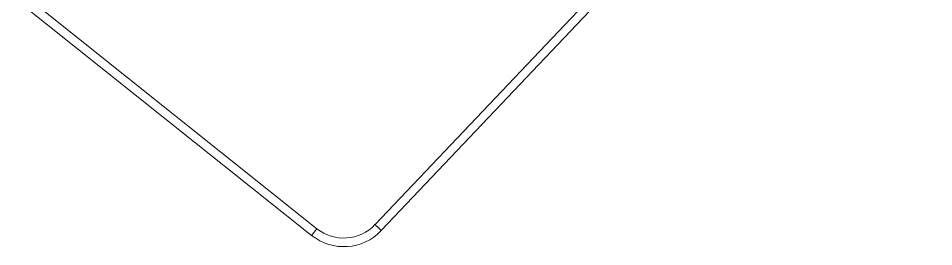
# Model space of a CAD drawing. Header units: millimetres. Extents: x -229914 to 856942, y -268655 to 87212.
# Drawn here: x -139745 to -139214, y 24044 to 24177 of the extents above; entities that cross this region are included whole.
import ezdxf

# ---------------------------------------------------------------- set-up
doc = ezdxf.new("R2010")
doc.units = ezdxf.units.MM

# ---------------------------------------------------------------- blocks, each defined once
blk = doc.blocks.new('Т912NEW')
at = {"color": 7, "linetype": 'Continuous', "lineweight": 15}
for p, q in [((-1836.47, 1046.99), (-1754.23, 1986.99)), ((-1749.25, 1986.55), (-1831.49, 1046.55)), ((-1861.38, 1019.17), (-1861.38, 1024.17)), ((-1861.38, 1019.17), (-2079.25, 1019.17))]:
    blk.add_line(p, q, dxfattribs=at)
at = {"color": 8, "linetype": 'Continuous', "lineweight": 15}
blk.add_line((-2074.25, 1024.17), (-1861.38, 1024.17), dxfattribs=at)
at = {"color": 7, "linetype": 'Continuous', "lineweight": 15, "flags": 128}
blk.add_lwpolyline([(-1831.49, 1046.55), (-1831.59, 1046.56), (-1831.87, 1046.58), (-1832.33, 1046.62), (-1832.95, 1046.68), (-1833.71, 1046.74), (-1834.57, 1046.82), (-1835.5, 1046.9), (-1836.47, 1046.99)], dxfattribs=at)
at = {"color": 7, "linetype": 'Continuous', "lineweight": 15}
for radius in [25, 30]:
    blk.add_arc((-1861.38, 1049.17), radius, 270, 355, dxfattribs=at)

msp = doc.modelspace()

# ---------------------------------------------------------------- block references
at = {"rotation": 321.4676820499667}
msp.add_blockref('Т912NEW', (-138753.82306, 22094.20638), dxfattribs=at)

doc.saveas('drawing.dxf')
